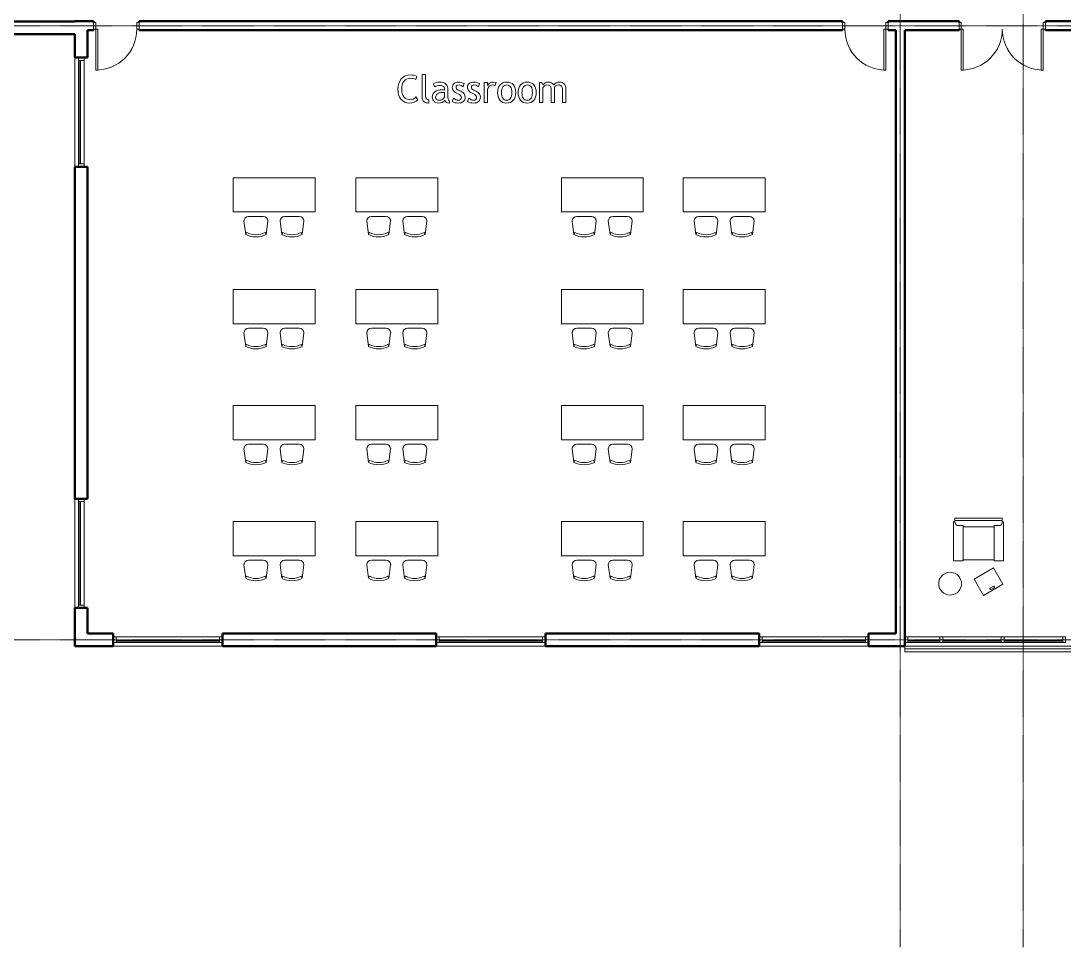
# Model space of a CAD drawing. Header units: inches. Extents: x -1714 to 6424, y -1550 to 970.
# Drawn here: x -918 to -1, y -1043 to -228 of the extents above; entities that cross this region are included whole.
import ezdxf

# ---------------------------------------------------------------- set-up
doc = ezdxf.new("R2010")
doc.units = ezdxf.units.IN
doc.header["$MEASUREMENT"] = 0
doc.linetypes.add('Grid Line 1_2_', pattern=[0.875, 0.5, -0.125, 0.125, -0.125])
for name, color, linetype, lineweight in [('A-DOOR', 31, 'Continuous', 13), ('A-DOOR-FRAM', 31, 'Continuous', 20), ('A-FLOR', 192, 'Continuous', 13), ('A-GENM', 13, 'Continuous', 9), ('A-GLAZ-CURT', 52, 'Continuous', 9), ('A-GLAZ-CWMG', 51, 'Continuous', 9), ('A-WALL', 113, 'Continuous', 13), ('I-FURN', 30, 'Continuous', 9), ('Q-SPCQ', 91, 'Continuous', 9), ('S-BEAM', 12, 'Continuous', 9), ('S-GRID', 1, 'Continuous', 9)]:
    doc.layers.add(name, color=color, linetype=linetype, lineweight=lineweight)

# ---------------------------------------------------------------- blocks, each defined once
blk = doc.blocks.new('Door-Exterior-Single-Two_Lite - 36_ x 84_-1295064-L1 - Architectural')
at = {"layer": 'A-DOOR', "lineweight": 20}
for p, q in [((18, 39.25), (16.25, 39.25)), ((16.25, 39.25), (16.25, 3.25)), ((18, 3.25), (18, 39.25)), ((16.25, 3.25), (18, 3.25))]:
    blk.add_line(p, q, dxfattribs=at)
at = {"layer": 'A-DOOR', "lineweight": 9}
blk.add_arc((18, 3.25), 36, 90, 180, dxfattribs=at)
at = {"layer": 'A-DOOR-FRAM'}
for p, q in [((-18, 3.25), (-20, 3.25)), ((-20, 3.25), (-20, -2.5)), ((-18, -2.5), (-18, 3.25)), ((18, 3.25), (18, -2.5)), ((20, 3.25), (18, 3.25)), ((20, -2.5), (20, 3.25)), ((-20, -2.5), (-18, -2.5)), ((18, -2.5), (20, -2.5))]:
    blk.add_line(p, q, dxfattribs=at)
blk = doc.blocks.new('Door-Exterior-Single-Two_Lite - 36_ x 84_-1295094-L1 - Architectural')
at = {"layer": 'A-DOOR', "lineweight": 20}
for p, q in [((16.25, -3.25), (18, -3.25)), ((16.25, -39.25), (16.25, -3.25)), ((18, -3.25), (18, -39.25)), ((18, -39.25), (16.25, -39.25))]:
    blk.add_line(p, q, dxfattribs=at)
at = {"layer": 'A-DOOR', "lineweight": 9}
blk.add_arc((18, -3.25), 36, 180, 270, dxfattribs=at)
at = {"layer": 'A-DOOR-FRAM'}
for p, q in [((-20, 2.5), (-18, 2.5)), ((-20, -3.25), (-20, 2.5)), ((-18, 2.5), (-18, -3.25)), ((18, 2.5), (20, 2.5)), ((18, -3.25), (18, 2.5)), ((20, 2.5), (20, -3.25)), ((-18, -3.25), (-20, -3.25)), ((20, -3.25), (18, -3.25))]:
    blk.add_line(p, q, dxfattribs=at)
blk = doc.blocks.new('Door-Passage-Double-Flush - 72_ x 84_-1294601-L1 - Architectural')
at = {"layer": 'A-DOOR', "lineweight": 20}
for p, q in [((-36, 3.25), (-36, 39.25)), ((-36, 39.25), (-34.25, 39.25)), ((-34.25, 39.25), (-34.25, 3.25)), ((36, 39.25), (34.25, 39.25)), ((34.25, 39.25), (34.25, 3.25)), ((36, 3.25), (36, 39.25)), ((-34.25, 3.25), (-36, 3.25)), ((34.25, 3.25), (36, 3.25))]:
    blk.add_line(p, q, dxfattribs=at)
at = {"layer": 'A-DOOR', "lineweight": 9}
for centre, start, end in [((-36, 3.25), 360, 90), ((36, 3.25), 90, 180)]:
    blk.add_arc(centre, 36, start, end, dxfattribs=at)
at = {"layer": 'A-DOOR-FRAM'}
for p, q in [((-36, 3.25), (-38, 3.25)), ((-38, 3.25), (-38, -2.5)), ((-36, -2.5), (-36, 3.25)), ((36, 3.25), (36, -2.5)), ((38, 3.25), (36, 3.25)), ((38, -2.5), (38, 3.25)), ((-38, -2.5), (-36, -2.5)), ((36, -2.5), (38, -2.5))]:
    blk.add_line(p, q, dxfattribs=at)
blk = doc.blocks.new('System Panel - Glazed-1339775-L1 - Architectural')
at = {"layer": 'A-GLAZ-CURT', "lineweight": 13}
for p, q in [((25.75, 1.75), (-25.75, 1.75)), ((-25.75, 1.75), (-25.75, 0.75)), ((-25.75, 0.75), (25.75, 0.75)), ((25.75, 0.75), (25.75, 1.75))]:
    blk.add_line(p, q, dxfattribs=at)
blk = doc.blocks.new('System Panel - Glazed-1339783-L1 - Architectural')
at = {"layer": 'A-GLAZ-CURT', "lineweight": 13}
for p, q in [((14.125, 1.75), (-14.125, 1.75)), ((-14.125, 1.75), (-14.125, 0.75)), ((-14.125, 0.75), (14.125, 0.75)), ((14.125, 0.75), (14.125, 1.75))]:
    blk.add_line(p, q, dxfattribs=at)
blk = doc.blocks.new('System Panel - Glazed-1339728-L1 - Architectural')
at = {"layer": 'A-GLAZ-CURT', "lineweight": 13}
for p, q in [((25.75, 1.75), (-25.75, 1.75)), ((-25.75, 1.75), (-25.75, 0.75)), ((-25.75, 0.75), (25.75, 0.75)), ((25.75, 0.75), (25.75, 1.75))]:
    blk.add_line(p, q, dxfattribs=at)
blk = doc.blocks.new('Rectangular Mullion - 2_5_ x 5_ rectangular-1339687-L1 - Architectural')
at = {"layer": 'A-GLAZ-CWMG', "lineweight": 20}
for p, q in [((-1.25, 2.5), (1.25, 2.5)), ((-1.25, -2.5), (-1.25, 2.5)), ((1.25, 2.5), (1.25, -2.5)), ((1.25, -2.5), (-1.25, -2.5))]:
    blk.add_line(p, q, dxfattribs=at)
blk = doc.blocks.new('Rectangular Mullion - 2_5_ x 5_ rectangular-1332245-L1 - Architectural')
at = {"layer": 'A-GLAZ-CWMG'}
for p, q in [((1292.65, -339.54), (1292.65, -288.04)), ((1297.65, -288.04), (1297.65, -339.54))]:
    blk.add_line(p, q, dxfattribs=at)
blk = doc.blocks.new('Rectangular Mullion - 2_5_ x 5_ rectangular-1339782-L1 - Architectural')
at = {"layer": 'A-GLAZ-CWMG'}
for p, q in [((-138.35, -770.29), (-110.1, -770.29)), ((-138.35, -775.29), (-110.1, -775.29))]:
    blk.add_line(p, q, dxfattribs=at)
blk = doc.blocks.new('Rectangular Mullion - 2_5_ x 5_ rectangular-1332330-L1 - Architectural')
at = {"layer": 'A-GLAZ-CWMG'}
for p, q in [((1292.65, -393.54), (1292.65, -342.04)), ((1297.65, -393.54), (1297.65, -342.04))]:
    blk.add_line(p, q, dxfattribs=at)
blk = doc.blocks.new('Rectangular Mullion - 2_5_ x 5_ rectangular-1339786-L1 - Architectural')
at = {"layer": 'A-GLAZ-CWMG', "lineweight": 20}
for p, q in [((-2.5, 2.5), (0, 2.5)), ((-2.5, -2.5), (-2.5, 2.5)), ((0, 2.5), (0, -2.5)), ((0, -2.5), (-2.5, -2.5))]:
    blk.add_line(p, q, dxfattribs=at)
blk = doc.blocks.new('System Panel - Glazed-1361201-L1 - Architectural')
at = {"layer": 'A-GLAZ-CURT', "lineweight": 13}
for p, q in [((45.5, 1.75), (-45.5, 1.75)), ((-45.5, 1.75), (-45.5, 0.75)), ((-45.5, 0.75), (45.5, 0.75)), ((45.5, 0.75), (45.5, 1.75))]:
    blk.add_line(p, q, dxfattribs=at)
blk = doc.blocks.new('Rectangular Mullion - 2_5_ x 5_ rectangular-1361071-L1 - Architectural')
at = {"layer": 'A-GLAZ-CWMG'}
for p, q in [((-220.85, -770.29), (-175.35, -770.29)), ((-220.85, -775.29), (-175.35, -775.29))]:
    blk.add_line(p, q, dxfattribs=at)
blk = doc.blocks.new('Rectangular Mullion - 2_5_ x 5_ rectangular-1361072-L1 - Architectural')
at = {"layer": 'A-GLAZ-CWMG'}
for p, q in [((-266.35, -770.29), (-220.85, -770.29)), ((-266.35, -775.29), (-220.85, -775.29))]:
    blk.add_line(p, q, dxfattribs=at)
blk = doc.blocks.new('Rectangular Mullion - 2_5_ x 5_ rectangular-1361184-L1 - Architectural')
at = {"layer": 'A-GLAZ-CWMG', "lineweight": 20}
for p, q in [((-2.5, 2.5), (0, 2.5)), ((-2.5, -2.5), (-2.5, 2.5)), ((0, 2.5), (0, -2.5)), ((0, -2.5), (-2.5, -2.5))]:
    blk.add_line(p, q, dxfattribs=at)
blk = doc.blocks.new('Rectangular Mullion - 2_5_ x 5_ rectangular-1361191-L1 - Architectural')
at = {"layer": 'A-GLAZ-CWMG', "lineweight": 20}
for p, q in [((0, 2.5), (-2.5, 2.5)), ((-2.5, 2.5), (-2.5, -2.5)), ((0, -2.5), (0, 2.5)), ((-2.5, -2.5), (0, -2.5))]:
    blk.add_line(p, q, dxfattribs=at)
blk = doc.blocks.new('Kawneer Versoleil Sunshade - 6_ Blade At 5_-1418622-L1 - Architectural')
at = {"layer": 'A-GENM'}
for p, q in [((-716.79, 2.5), (-716.79, -2.5)), ((723.41, 2.5), (-716.79, 2.5)), ((723.41, 2.5), (-716.79, 2.5)), ((-716.79, -2.5), (723.41, -2.5))]:
    blk.add_line(p, q, dxfattribs=at)
at = {"layer": 'S-BEAM'}
for p, q in [((-716.79, 2.5), (-716.79, -2.5)), ((723.41, 2.5), (-716.79, 2.5)), ((-716.79, 0), (723.41, 0)), ((-716.79, -2.5), (723.41, -2.5))]:
    blk.add_line(p, q, dxfattribs=at)
blk = doc.blocks.new('Chair-Viper - Chair-1456982-L1 - Architectural')
at = {"layer": 'I-FURN'}
for p, q in [((-20.75, 0.56), (-20.75, -2.54)), ((-20.75, 0.56), (20.75, 0.56)), ((20.75, -2.54), (20.75, 0.56)), ((-22, -36.79), (-22, -2.54)), ((-22, -2.54), (-20.75, -2.54)), ((-20.75, -1.44), (20.75, -1.44)), ((-13.59, -5.88), (-18.14, -5.88)), ((-13.59, -36.1), (-13.59, -5.88)), ((-13.59, -6.88), (13.59, -6.88)), ((13.59, -36.1), (13.59, -5.88)), ((13.59, -5.88), (18.25, -5.88)), ((22, -2.54), (20.75, -2.54)), ((22, -36.79), (22, -2.54)), ((13.59, -36.1), (-13.59, -36.1)), ((-13.59, -36.1), (-13.59, -36.79)), ((13.59, -36.1), (13.59, -36.79)), ((-13.59, -36.79), (-22, -36.79)), ((13.59, -36.79), (22, -36.79))]:
    blk.add_line(p, q, dxfattribs=at)
for centre, radius, start, end in [((-16.21, -2.54), 4.54, 180, 203.67107), ((-18.14, -3.48), 2.4, 201.61679, 270), ((18.25, -3.64), 2.24, 270, 341.12025), ((13.19, -1.91), 7.59, 341.12025, 355.20868)]:
    blk.add_arc(centre, radius, start, end, dxfattribs=at)
blk = doc.blocks.new('Table-Teknion-DNA_Laptop_Table - DNA Freestanding Laptop-1456984-L1 - Architectural')
at = {"layer": 'I-FURN'}
for p, q in [((9.84, 8.24), (-9.84, 8.24)), ((-9.84, 8.24), (-9.84, -8.24)), ((-2.02, 5.74), (-2.02, 6.81)), ((-1.73, 7.1), (1.71, 7.1)), ((1.71, 5.45), (-1.73, 5.45)), ((2, 6.81), (2, 5.74)), ((9.84, -8.24), (9.84, 8.24)), ((-9.84, -8.24), (9.84, -8.24))]:
    blk.add_line(p, q, dxfattribs=at)
for centre, start, end in [((-1.73, 6.81), 90, 180), ((-1.73, 5.74), 180, 270), ((1.71, 6.81), 0, 90), ((1.71, 5.74), 270, 0)]:
    blk.add_arc(centre, 0.289, start, end, dxfattribs=at)
blk = doc.blocks.new('Nemschoff_Steps_866-T7_TableFreestanding - Left Stand -T8-1456986-L1 - Architectural')
at = {"layer": 'I-FURN'}
for start, end in [(360, 180), (180, 360)]:
    blk.add_arc((0, 0), 10, start, end, dxfattribs=at)
blk = doc.blocks.new('M_Table-Rectangular - 1830 x 0762mm-1454991-L1 - Architectural')
at = {"layer": 'I-FURN'}
for p, q in [((36.02, 15), (-36.02, 15)), ((-36.02, 15), (-36.02, -15)), ((36.02, -15), (36.02, 15)), ((-36.02, -15), (36.02, -15))]:
    blk.add_line(p, q, dxfattribs=at)
blk = doc.blocks.new('M_Chair-Desk - Desk Chair-1453869-L1 - Architectural')
at = {"layer": 'I-FURN'}
for p, q in [((-10.49, 11.91), (-9, 0)), ((6.42, 15.96), (-6.44, 15.96)), ((8.98, -0.01), (10.46, 11.91))]:
    blk.add_line(p, q, dxfattribs=at)
for centre, radius, start, end in [((-6.44, 11.91), 4.05, 90, 180), ((6.42, 11.91), 4.05, 360, 90), ((-6.85, 0.01), 2.15, 125.61631, 180.20142), ((0, 17.59), 17.79, 242.90887, 297.09113), ((7.02, 0.09), 1.98, 357.30891, 56.87335), ((0, 17.59), 19.76, 242.90887, 297.03453)]:
    blk.add_arc(centre, radius, start, end, dxfattribs=at)

msp = doc.modelspace()

# ---------------------------------------------------------------- linework, layer by layer
at = {"layer": 'A-FLOR'}
for p, q in [((-870.41329, -260.76566), (-870.41329, -356.76566)), ((-870.41329, -648.76566), (-870.41329, -744.76566)), ((-836.85079, -778.35246), (-740.85079, -778.35246)), ((-552.85079, -778.35246), (-456.85079, -778.35246)), ((-268.85079, -778.35246), (-172.85079, -778.35246))]:
    msp.add_line(p, q, dxfattribs=at)
at = {"layer": 'A-GENM'}
for p, q in [((-585.81141, -283.56664), (-586.36244, -285.9043)), ((-584.89301, -281.45505), (-585.81141, -283.56664)), ((-583.60726, -279.56952), (-584.89301, -281.45505)), ((-582.03073, -278.01859), (-583.60726, -279.56952)), ((-582.69972, -284.77724), (-582.0854, -283.1272)), ((-582.0854, -283.1272), (-581.22537, -281.67292)), ((-580.24001, -276.91078), (-582.03073, -278.01859)), ((-581.22537, -281.67292), (-580.16179, -280.48607)), ((-578.23511, -276.2461), (-580.24001, -276.91078)), ((-580.16179, -280.48607), (-578.93685, -279.63832)), ((-578.93685, -279.63832), (-577.55056, -279.12967)), ((-576.01601, -276.02454), (-578.23511, -276.2461)), ((-577.55056, -279.12967), (-576.0029, -278.96012)), ((-574.12925, -276.10317), (-576.01601, -276.02454)), ((-576.0029, -278.96012), (-574.37948, -279.03057)), ((-574.37948, -279.03057), (-572.98868, -279.24189)), ((-572.45956, -276.33906), (-574.12925, -276.10317)), ((-572.98868, -279.24189), (-571.8305, -279.59409)), ((-571.00691, -276.73222), (-572.45956, -276.33906)), ((-571.8305, -279.59409), (-570.90494, -280.08718)), ((-569.77133, -277.28265), (-571.00691, -276.73222)), ((-570.90494, -280.08718), (-569.77133, -277.28265)), ((-562.22267, -275.60517), (-565.15826, -275.60517)), ((-565.15826, -275.60517), (-565.15826, -295.45316)), ((-562.22267, -294.81099), (-562.22267, -275.60517)), ((-554.43484, -283.35286), (-555.51275, -283.99256)), ((-555.51275, -283.99256), (-554.1367, -286.50878)), ((-553.00964, -282.80981), (-554.43484, -283.35286)), ((-551.44519, -282.43876), (-553.00964, -282.80981)), ((-549.94955, -282.31508), (-551.44519, -282.43876)), ((-548.13057, -282.42464), (-549.94955, -282.31508)), ((-546.57903, -282.75329), (-548.13057, -282.42464)), ((-545.29491, -283.30105), (-546.57903, -282.75329)), ((-544.27823, -284.06792), (-545.29491, -283.30105)), ((-543.50563, -285.07314), (-544.27823, -284.06792)), ((-537.85519, -284.22313), (-538.34562, -285.01969)), ((-537.1686, -283.54698), (-537.85519, -284.22313)), ((-536.32392, -283.00803), (-537.1686, -283.54698)), ((-535.35925, -282.62306), (-536.32392, -283.00803)), ((-534.27458, -282.39208), (-535.35925, -282.62306)), ((-533.06991, -282.31508), (-534.27458, -282.39208)), ((-532.05384, -282.39249), (-533.06991, -282.31508)), ((-530.91245, -282.6247), (-532.05384, -282.39249)), ((-528.25371, -283.55354), (-530.91245, -282.6247)), ((-529.12522, -286.50878), (-528.25371, -283.55354)), ((-524.43536, -284.22313), (-524.92578, -285.01969)), ((-523.74876, -283.54698), (-524.43536, -284.22313)), ((-522.90408, -283.00803), (-523.74876, -283.54698)), ((-521.93941, -282.62306), (-522.90408, -283.00803)), ((-520.85474, -282.39208), (-521.93941, -282.62306)), ((-519.65008, -282.31508), (-520.85474, -282.39208)), ((-518.63401, -282.39249), (-519.65008, -282.31508)), ((-517.49262, -282.6247), (-518.63401, -282.39249)), ((-514.83388, -283.55354), (-517.49262, -282.6247)), ((-515.70538, -286.50878), (-514.83388, -283.55354)), ((-507.70459, -282.73445), (-510.64018, -282.73445)), ((-510.64018, -282.73445), (-510.64018, -300.34799)), ((-507.70459, -285.25067), (-507.70459, -282.73445)), ((-506.73848, -283.96635), (-507.70459, -285.25067)), ((-505.56351, -283.04898), (-506.73848, -283.96635)), ((-504.17967, -282.49856), (-505.56351, -283.04898)), ((-502.58697, -282.31508), (-504.17967, -282.49856)), ((-500.15593, -282.59685), (-502.58697, -282.31508)), ((-501.46646, -285.53899), (-500.15593, -282.59685)), ((-495.51829, -283.73967), (-496.70268, -284.84768)), ((-494.16025, -282.94823), (-495.51829, -283.73967)), ((-492.62857, -282.47337), (-494.16025, -282.94823)), ((-490.92324, -282.31508), (-492.62857, -282.47337)), ((-489.1358, -282.46723), (-490.92324, -282.31508)), ((-487.56091, -282.92366), (-489.1358, -282.46723)), ((-486.19857, -283.68438), (-487.56091, -282.92366)), ((-485.04879, -284.74939), (-486.19857, -283.68438)), ((-477.48539, -283.73967), (-478.66978, -284.84768)), ((-476.12735, -282.94823), (-477.48539, -283.73967)), ((-474.59567, -282.47337), (-476.12735, -282.94823)), ((-472.89034, -282.31508), (-474.59567, -282.47337)), ((-471.1029, -282.46723), (-472.89034, -282.31508)), ((-469.52801, -282.92366), (-471.1029, -282.46723)), ((-468.16567, -283.68438), (-469.52801, -282.92366)), ((-467.01588, -284.74939), (-468.16567, -283.68438)), ((-459.99472, -282.73445), (-461.99327, -282.73445)), ((-461.99327, -282.73445), (-461.99327, -300.34799)), ((-458.97905, -284.8313), (-459.99472, -282.73445)), ((-458.03588, -283.73046), (-458.97905, -284.8313)), ((-456.98213, -282.94414), (-458.03588, -283.73046)), ((-455.81781, -282.47235), (-456.98213, -282.94414)), ((-454.54291, -282.31508), (-455.81781, -282.47235)), ((-452.82734, -282.47235), (-454.54291, -282.31508)), ((-451.38944, -282.94414), (-452.82734, -282.47235)), ((-450.22921, -283.73046), (-451.38944, -282.94414)), ((-449.34665, -284.8313), (-450.22921, -283.73046)), ((-448.60784, -283.84513), (-449.34665, -284.8313)), ((-447.42672, -283.03588), (-448.60784, -283.84513)), ((-446.0048, -282.49528), (-447.42672, -283.03588)), ((-444.54356, -282.31508), (-446.0048, -282.49528)), ((-443.2793, -282.41685), (-444.54356, -282.31508)), ((-442.16658, -282.72217), (-443.2793, -282.41685)), ((-441.20539, -283.23102), (-442.16658, -282.72217)), ((-440.39573, -283.94342), (-441.20539, -283.23102)), ((-439.75357, -284.8397), (-440.39573, -283.94342)), ((-586.36244, -285.9043), (-586.54612, -288.46803)), ((-586.54612, -288.46803), (-586.37555, -291.10178)), ((-586.37555, -291.10178), (-585.86383, -293.46606)), ((-585.86383, -293.46606), (-585.01096, -295.56086)), ((-583.19116, -288.66461), (-583.0683, -286.62304)), ((-583.06666, -290.61218), (-583.19116, -288.66461)), ((-583.0683, -286.62304), (-582.69972, -284.77724)), ((-582.69316, -292.36604), (-583.06666, -290.61218)), ((-582.07066, -293.92618), (-582.69316, -292.36604)), ((-555.74619, -292.9697), (-556.20017, -294.16556)), ((-554.98956, -291.87868), (-555.74619, -292.9697)), ((-553.93029, -290.89251), (-554.98956, -291.87868)), ((-554.1367, -286.50878), (-553.22588, -285.95836)), ((-552.63634, -290.07547), (-553.93029, -290.89251)), ((-553.22588, -285.95836), (-552.13814, -285.5652)), ((-553.01455, -294.03614), (-552.51287, -293.35753)), ((-551.17572, -289.49188), (-552.63634, -290.07547)), ((-552.51287, -293.35753), (-551.8105, -292.7338)), ((-552.13814, -285.5652), (-550.87347, -285.3293)), ((-551.8105, -292.7338), (-550.94965, -292.21205)), ((-549.5484, -289.14172), (-551.17572, -289.49188)), ((-550.94965, -292.21205), (-549.97248, -291.83937)), ((-550.87347, -285.3293), (-549.43189, -285.25067)), ((-549.97248, -291.83937), (-548.87901, -291.61576)), ((-547.75441, -289.025), (-549.5484, -289.14172)), ((-549.43189, -285.25067), (-548.49814, -285.3162)), ((-548.87901, -291.61576), (-547.66923, -291.54122)), ((-548.49814, -285.3162), (-547.68888, -285.51278)), ((-546.66995, -289.12984), (-547.75441, -289.025)), ((-547.68888, -285.51278), (-547.00413, -285.84041)), ((-547.66923, -291.54122), (-545.44788, -291.54122)), ((-547.00413, -285.84041), (-546.44388, -286.2991)), ((-545.44788, -289.44437), (-546.66995, -289.12984)), ((-546.44388, -286.2991), (-546.00813, -286.88884)), ((-546.00813, -286.88884), (-545.69688, -287.60963)), ((-545.69688, -287.60963), (-545.51013, -288.46147)), ((-545.51013, -288.46147), (-545.44788, -289.44437)), ((-545.44788, -291.54122), (-545.44788, -295.73492)), ((-542.95377, -286.33596), (-543.50563, -285.07314)), ((-542.62266, -287.85638), (-542.95377, -286.33596)), ((-542.51229, -289.6344), (-542.62266, -287.85638)), ((-542.51229, -295.98392), (-542.51229, -289.6344)), ((-538.63987, -285.93665), (-538.73796, -286.97402)), ((-538.73796, -286.97402), (-538.67079, -287.79802)), ((-538.67079, -287.79802), (-538.4693, -288.56632)), ((-538.34562, -285.01969), (-538.63987, -285.93665)), ((-538.4693, -288.56632), (-538.13266, -289.28629)), ((-538.13266, -289.28629), (-537.66005, -289.96531)), ((-537.66005, -289.96531), (-536.38228, -291.14151)), ((-536.38228, -291.14151), (-533.52205, -292.65517)), ((-535.383, -286.74468), (-535.19543, -285.98948)), ((-535.26464, -287.56622), (-535.383, -286.74468)), ((-534.90957, -288.28128), (-535.26464, -287.56622)), ((-535.19543, -285.98948), (-534.63272, -285.37517)), ((-534.31778, -288.88985), (-534.90957, -288.28128)), ((-534.63272, -285.37517), (-533.79644, -284.96727)), ((-533.48928, -289.39195), (-534.31778, -288.88985)), ((-533.79644, -284.96727), (-532.78815, -284.8313)), ((-533.52205, -292.65517), (-532.318, -293.33214)), ((-531.28759, -290.44693), (-533.48928, -289.39195)), ((-532.78815, -284.8313), (-531.86873, -284.93615)), ((-532.318, -293.33214), (-531.45796, -294.07218)), ((-531.86873, -284.93615), (-530.95177, -285.25067)), ((-529.53803, -291.46341), (-531.28759, -290.44693)), ((-530.95177, -285.25067), (-530.03726, -285.77488)), ((-530.03726, -285.77488), (-529.12522, -286.50878)), ((-528.3389, -292.61258), (-529.53803, -291.46341)), ((-527.93468, -293.25863), (-528.3389, -292.61258)), ((-527.64595, -293.98127), (-527.93468, -293.25863)), ((-525.22004, -285.93665), (-525.31812, -286.97402)), ((-525.31812, -286.97402), (-525.25096, -287.79802)), ((-525.25096, -287.79802), (-525.04946, -288.56632)), ((-524.92578, -285.01969), (-525.22004, -285.93665)), ((-525.04946, -288.56632), (-524.71282, -289.28629)), ((-524.71282, -289.28629), (-524.24021, -289.96531)), ((-524.24021, -289.96531), (-522.96244, -291.14151)), ((-522.96244, -291.14151), (-520.10221, -292.65517)), ((-521.96316, -286.74468), (-521.77559, -285.98948)), ((-521.84481, -287.56622), (-521.96316, -286.74468)), ((-521.48974, -288.28128), (-521.84481, -287.56622)), ((-521.77559, -285.98948), (-521.21289, -285.37517)), ((-520.89795, -288.88985), (-521.48974, -288.28128)), ((-521.21289, -285.37517), (-520.3766, -284.96727)), ((-520.06945, -289.39195), (-520.89795, -288.88985)), ((-520.3766, -284.96727), (-519.36831, -284.8313)), ((-520.10221, -292.65517), (-518.89816, -293.33214)), ((-517.86776, -290.44693), (-520.06945, -289.39195)), ((-519.36831, -284.8313), (-518.44889, -284.93615)), ((-518.89816, -293.33214), (-518.03812, -294.07218)), ((-518.44889, -284.93615), (-517.53193, -285.25067)), ((-516.1182, -291.46341), (-517.86776, -290.44693)), ((-517.53193, -285.25067), (-516.61743, -285.77488)), ((-516.61743, -285.77488), (-515.70538, -286.50878)), ((-514.91906, -292.61258), (-516.1182, -291.46341)), ((-514.51484, -293.25863), (-514.91906, -292.61258)), ((-514.22612, -293.98127), (-514.51484, -293.25863)), ((-507.70459, -289.93582), (-507.62657, -288.91914)), ((-507.70459, -300.34799), (-507.70459, -289.93582)), ((-507.62657, -288.91914), (-507.39252, -287.97903)), ((-507.39252, -287.97903), (-507.00243, -287.11552)), ((-507.00243, -287.11552), (-506.45631, -286.32858)), ((-506.45631, -286.32858), (-505.80534, -285.67352)), ((-505.80534, -285.67352), (-505.10073, -285.20562)), ((-505.10073, -285.20562), (-504.34246, -284.92488)), ((-504.34246, -284.92488), (-503.53055, -284.8313)), ((-503.53055, -284.8313), (-502.49359, -285.00822)), ((-502.49359, -285.00822), (-501.46646, -285.53899)), ((-498.76063, -289.54041), (-498.89782, -291.5019)), ((-498.89782, -291.5019), (-498.76615, -293.5191)), ((-498.34904, -287.77754), (-498.76063, -289.54041)), ((-497.66306, -286.2133), (-498.34904, -287.77754)), ((-496.70268, -284.84768), (-497.66306, -286.2133)), ((-495.54286, -291.5019), (-495.46423, -290.02633)), ((-495.47068, -293.08376), (-495.54286, -291.5019)), ((-495.25414, -294.45469), (-495.47068, -293.08376)), ((-495.46423, -290.02633), (-495.22834, -288.71866)), ((-495.22834, -288.71866), (-494.83518, -287.57891)), ((-494.83518, -287.57891), (-494.28475, -286.60707)), ((-494.28475, -286.60707), (-493.60287, -285.83017)), ((-493.60287, -285.83017), (-492.81532, -285.27525)), ((-492.81532, -285.27525), (-491.92211, -284.94229)), ((-491.92211, -284.94229), (-490.92324, -284.8313)), ((-490.92324, -284.8313), (-489.84359, -284.93553)), ((-489.84359, -284.93553), (-488.90789, -285.24822)), ((-488.90789, -285.24822), (-488.11615, -285.76936)), ((-488.11615, -285.76936), (-487.46836, -286.49895)), ((-487.46836, -286.49895), (-486.96452, -287.43701)), ((-486.96452, -287.43701), (-486.60463, -288.58352)), ((-486.39331, -292.98526), (-486.62306, -294.30316)), ((-486.60463, -288.58352), (-486.3887, -289.93848)), ((-486.31673, -291.5019), (-486.39331, -292.98526)), ((-486.3887, -289.93848), (-486.31673, -291.5019)), ((-484.13572, -286.08429), (-485.04879, -284.74939)), ((-483.48352, -287.65468), (-484.13572, -286.08429)), ((-483.09221, -289.46055), (-483.48352, -287.65468)), ((-483.09548, -293.53773), (-482.96177, -291.5019)), ((-482.96177, -291.5019), (-483.09221, -289.46055)), ((-480.72772, -289.54041), (-480.86492, -291.5019)), ((-480.86492, -291.5019), (-480.73325, -293.5191)), ((-480.31613, -287.77754), (-480.72772, -289.54041)), ((-479.63015, -286.2133), (-480.31613, -287.77754)), ((-478.66978, -284.84768), (-479.63015, -286.2133)), ((-477.50996, -291.5019), (-477.43133, -290.02633)), ((-477.43778, -293.08376), (-477.50996, -291.5019)), ((-477.22123, -294.45469), (-477.43778, -293.08376)), ((-477.43133, -290.02633), (-477.19543, -288.71866)), ((-477.19543, -288.71866), (-476.80227, -287.57891)), ((-476.80227, -287.57891), (-476.25185, -286.60707)), ((-476.25185, -286.60707), (-475.56996, -285.83017)), ((-475.56996, -285.83017), (-474.78242, -285.27525)), ((-474.78242, -285.27525), (-473.88921, -284.94229)), ((-473.88921, -284.94229), (-472.89034, -284.8313)), ((-472.89034, -284.8313), (-471.81069, -284.93553)), ((-471.81069, -284.93553), (-470.87499, -285.24822)), ((-470.87499, -285.24822), (-470.08324, -285.76936)), ((-470.08324, -285.76936), (-469.43545, -286.49895)), ((-469.43545, -286.49895), (-468.93161, -287.43701)), ((-468.93161, -287.43701), (-468.57173, -288.58352)), ((-468.36041, -292.98526), (-468.59016, -294.30316)), ((-468.57173, -288.58352), (-468.3558, -289.93848)), ((-468.28382, -291.5019), (-468.36041, -292.98526)), ((-468.3558, -289.93848), (-468.28382, -291.5019)), ((-466.10281, -286.08429), (-467.01588, -284.74939)), ((-465.45062, -287.65468), (-466.10281, -286.08429)), ((-465.0593, -289.46055), (-465.45062, -287.65468)), ((-465.06258, -293.53773), (-464.92886, -291.5019)), ((-464.92886, -291.5019), (-465.0593, -289.46055)), ((-459.05769, -287.34752), (-458.45566, -286.44326)), ((-459.05769, -300.34799), (-459.05769, -287.34752)), ((-458.45566, -286.44326), (-457.54075, -285.61762)), ((-457.54075, -285.61762), (-456.50133, -285.02788)), ((-456.50133, -285.02788), (-455.52581, -284.8313)), ((-455.52581, -284.8313), (-454.06047, -285.02051)), ((-454.06047, -285.02051), (-452.91457, -285.58813)), ((-452.91457, -285.58813), (-452.48312, -286.00157)), ((-452.48312, -286.00157), (-452.17494, -286.48503)), ((-452.17494, -286.48503), (-451.99003, -287.03852)), ((-451.99003, -287.03852), (-451.9284, -287.66205)), ((-451.9284, -287.66205), (-451.9284, -300.34799)), ((-448.99281, -287.15094), (-448.46942, -286.29582)), ((-448.99281, -300.34799), (-448.99281, -287.15094)), ((-448.46942, -286.29582), (-447.63313, -285.53899)), ((-447.63313, -285.53899), (-446.60191, -285.00822)), ((-446.60191, -285.00822), (-445.49369, -284.8313)), ((-445.49369, -284.8313), (-444.64287, -284.89724)), ((-444.64287, -284.89724), (-443.90549, -285.09505)), ((-443.90549, -285.09505), (-443.28156, -285.42473)), ((-443.28156, -285.42473), (-442.77106, -285.88628)), ((-442.77106, -285.88628), (-442.37401, -286.4797)), ((-442.37401, -286.4797), (-442.09041, -287.205)), ((-442.09041, -287.205), (-441.92024, -288.06217)), ((-441.92024, -288.06217), (-441.86352, -289.05121)), ((-441.86352, -289.05121), (-441.86352, -300.34799)), ((-439.29488, -285.9002), (-439.75357, -284.8397)), ((-439.01967, -287.12494), (-439.29488, -285.9002)), ((-438.92793, -288.51389), (-439.01967, -287.12494)), ((-438.92793, -300.34799), (-438.92793, -288.51389)), ((-585.01096, -295.56086), (-583.81694, -297.38619)), ((-583.81694, -297.38619), (-582.32642, -298.86545)), ((-582.32642, -298.86545), (-580.58403, -299.92207)), ((-581.19916, -295.29261), (-582.07066, -293.92618)), ((-580.13067, -296.40349), (-581.19916, -295.29261)), ((-580.58403, -299.92207), (-578.58977, -300.55603)), ((-578.9172, -297.19698), (-580.13067, -296.40349)), ((-577.55875, -297.67307), (-578.9172, -297.19698)), ((-578.58977, -300.55603), (-576.34364, -300.76736)), ((-576.05532, -297.83177), (-577.55875, -297.67307)), ((-576.34364, -300.76736), (-574.18004, -300.58388)), ((-574.43477, -297.67491), (-576.05532, -297.83177)), ((-573.01325, -297.20435), (-574.43477, -297.67491)), ((-574.18004, -300.58388), (-572.22366, -300.03346)), ((-571.79077, -296.42008), (-573.01325, -297.20435)), ((-572.22366, -300.03346), (-570.47451, -299.11609)), ((-570.76733, -295.3221), (-571.79077, -296.42008)), ((-568.93259, -297.83177), (-570.76733, -295.3221)), ((-570.47451, -299.11609), (-568.93259, -297.83177)), ((-565.15826, -295.45316), (-565.06652, -296.69867)), ((-565.06652, -296.69867), (-564.79131, -297.77812)), ((-564.79131, -297.77812), (-564.33263, -298.6915)), ((-564.33263, -298.6915), (-563.69047, -299.43881)), ((-563.69047, -299.43881), (-562.86483, -300.02005)), ((-562.86483, -300.02005), (-561.85572, -300.43522)), ((-562.01954, -296.06501), (-562.22267, -294.81099)), ((-561.76562, -296.58083), (-562.01954, -296.06501)), ((-561.85572, -300.43522), (-560.66314, -300.68432)), ((-561.41014, -297.02252), (-561.76562, -296.58083)), ((-560.47311, -297.62946), (-561.41014, -297.02252)), ((-560.66314, -300.68432), (-559.28708, -300.76736)), ((-559.28708, -297.83177), (-560.47311, -297.62946)), ((-559.28708, -300.76736), (-559.28708, -297.83177)), ((-556.20017, -294.16556), (-556.35149, -295.46626)), ((-556.35149, -295.46626), (-556.25361, -296.55032)), ((-556.25361, -296.55032), (-555.95997, -297.54181)), ((-555.95997, -297.54181), (-555.47057, -298.44076)), ((-555.47057, -298.44076), (-554.78541, -299.24714)), ((-554.78541, -299.24714), (-553.96674, -299.91224)), ((-553.96674, -299.91224), (-553.0768, -300.3873)), ((-553.4159, -295.558), (-553.31557, -294.76963)), ((-553.19885, -296.73625), (-553.4159, -295.558)), ((-553.31557, -294.76963), (-553.01455, -294.03614)), ((-552.92753, -297.19913), (-553.19885, -296.73625)), ((-553.0768, -300.3873), (-552.11561, -300.67234)), ((-552.54768, -297.57785), (-552.92753, -297.19913)), ((-551.46239, -298.08282), (-552.54768, -297.57785)), ((-552.11561, -300.67234), (-551.08316, -300.76736)), ((-549.943, -298.25114), (-551.46239, -298.08282)), ((-551.08316, -300.76736), (-549.22221, -300.61009)), ((-548.7111, -298.09387), (-549.943, -298.25114)), ((-549.22221, -300.61009), (-547.61681, -300.1383)), ((-547.55128, -297.62208), (-548.7111, -298.09387)), ((-547.61681, -300.1383), (-546.26696, -299.35198)), ((-546.46354, -296.83577), (-547.55128, -297.62208)), ((-545.44788, -295.73492), (-546.46354, -296.83577)), ((-546.26696, -299.35198), (-545.17267, -298.25114)), ((-545.17267, -298.25114), (-544.66729, -299.40932)), ((-544.66729, -299.40932), (-543.91128, -300.18417)), ((-543.91128, -300.18417), (-542.80634, -300.62156)), ((-542.80634, -300.62156), (-541.25418, -300.76736)), ((-542.43366, -297.05036), (-542.51229, -295.98392)), ((-542.19776, -297.92351), (-542.43366, -297.05036)), ((-541.8046, -298.60334), (-542.19776, -297.92351)), ((-541.25418, -299.08988), (-541.8046, -298.60334)), ((-541.25418, -300.76736), (-541.25418, -299.08988)), ((-537.66988, -296.57366), (-538.73796, -299.43062)), ((-538.73796, -299.43062), (-537.51179, -300.01544)), ((-535.37645, -297.83177), (-537.66988, -296.57366)), ((-537.51179, -300.01544), (-536.24467, -300.43317)), ((-536.24467, -300.43317), (-534.9366, -300.68381)), ((-534.41648, -298.1463), (-535.37645, -297.83177)), ((-534.9366, -300.68381), (-533.58757, -300.76736)), ((-533.58102, -298.25114), (-534.41648, -298.1463)), ((-533.58757, -300.76736), (-532.21541, -300.68258)), ((-532.35117, -298.09428), (-533.58102, -298.25114)), ((-531.4727, -297.62372), (-532.35117, -298.09428)), ((-532.21541, -300.68258), (-531.00173, -300.42826)), ((-530.94562, -296.83945), (-531.4727, -297.62372)), ((-531.45796, -294.07218), (-530.94194, -294.87529)), ((-531.00173, -300.42826), (-529.94655, -300.00438)), ((-530.76993, -295.74147), (-530.94562, -296.83945)), ((-530.94194, -294.87529), (-530.76993, -295.74147)), ((-529.94655, -300.00438), (-529.04986, -299.41096)), ((-529.04986, -299.41096), (-528.3346, -298.66764)), ((-528.3346, -298.66764), (-527.82369, -297.79409)), ((-527.82369, -297.79409), (-527.51715, -296.79031)), ((-527.41497, -295.65629), (-527.64595, -293.98127)), ((-527.51715, -296.79031), (-527.41497, -295.65629)), ((-524.25004, -296.57366), (-525.31812, -299.43062)), ((-525.31812, -299.43062), (-524.09196, -300.01544)), ((-521.95661, -297.83177), (-524.25004, -296.57366)), ((-524.09196, -300.01544), (-522.82484, -300.43317)), ((-522.82484, -300.43317), (-521.51677, -300.68381)), ((-520.99665, -298.1463), (-521.95661, -297.83177)), ((-521.51677, -300.68381), (-520.16774, -300.76736)), ((-520.16118, -298.25114), (-520.99665, -298.1463)), ((-520.16774, -300.76736), (-518.79557, -300.68258)), ((-518.93133, -298.09428), (-520.16118, -298.25114)), ((-518.05287, -297.62372), (-518.93133, -298.09428)), ((-518.79557, -300.68258), (-517.5819, -300.42826)), ((-517.52579, -296.83945), (-518.05287, -297.62372)), ((-518.03812, -294.07218), (-517.5221, -294.87529)), ((-517.5819, -300.42826), (-516.52671, -300.00438)), ((-517.3501, -295.74147), (-517.52579, -296.83945)), ((-517.5221, -294.87529), (-517.3501, -295.74147)), ((-516.52671, -300.00438), (-515.63002, -299.41096)), ((-515.63002, -299.41096), (-514.91476, -298.66764)), ((-514.91476, -298.66764), (-514.40386, -297.79409)), ((-514.40386, -297.79409), (-514.09732, -296.79031)), ((-513.99514, -295.65629), (-514.22612, -293.98127)), ((-514.09732, -296.79031), (-513.99514, -295.65629)), ((-510.64018, -300.34799), (-507.70459, -300.34799)), ((-498.76615, -293.5191), (-498.37115, -295.31801)), ((-498.37115, -295.31801), (-497.71282, -296.89863)), ((-497.71282, -296.89863), (-496.79114, -298.26097)), ((-496.79114, -298.26097), (-495.6344, -299.35751)), ((-495.6344, -299.35751), (-494.27083, -300.14076)), ((-494.89323, -295.61472), (-495.25414, -294.45469)), ((-494.38796, -296.56383), (-494.89323, -295.61472)), ((-493.73832, -297.30203), (-494.38796, -296.56383)), ((-494.27083, -300.14076), (-492.70044, -300.61071)), ((-492.94433, -297.82931), (-493.73832, -297.30203)), ((-492.00597, -298.14568), (-492.94433, -297.82931)), ((-492.70044, -300.61071), (-490.92324, -300.76736)), ((-490.92324, -298.25114), (-492.00597, -298.14568)), ((-489.90349, -298.13811), (-490.92324, -298.25114)), ((-490.92324, -300.76736), (-489.17839, -300.61214)), ((-489.00004, -297.79901), (-489.90349, -298.13811)), ((-489.17839, -300.61214), (-487.62644, -300.14649)), ((-488.2129, -297.23384), (-489.00004, -297.79901)), ((-487.54207, -296.44261), (-488.2129, -297.23384)), ((-487.62644, -300.14649), (-486.26738, -299.37041)), ((-487.00598, -295.45561), (-487.54207, -296.44261)), ((-486.62306, -294.30316), (-487.00598, -295.45561)), ((-486.26738, -299.37041), (-485.10121, -298.2839)), ((-485.10121, -298.2839), (-484.1652, -296.92873)), ((-484.1652, -296.92873), (-483.49663, -295.34667)), ((-483.49663, -295.34667), (-483.09548, -293.53773)), ((-480.73325, -293.5191), (-480.33825, -295.31801)), ((-480.33825, -295.31801), (-479.67991, -296.89863)), ((-479.67991, -296.89863), (-478.75824, -298.26097)), ((-478.75824, -298.26097), (-477.60149, -299.35751)), ((-477.60149, -299.35751), (-476.23793, -300.14076)), ((-476.86033, -295.61472), (-477.22123, -294.45469)), ((-476.35505, -296.56383), (-476.86033, -295.61472)), ((-475.70542, -297.30203), (-476.35505, -296.56383)), ((-476.23793, -300.14076), (-474.66754, -300.61071)), ((-474.91142, -297.82931), (-475.70542, -297.30203)), ((-473.97306, -298.14568), (-474.91142, -297.82931)), ((-474.66754, -300.61071), (-472.89034, -300.76736)), ((-472.89034, -298.25114), (-473.97306, -298.14568)), ((-471.87058, -298.13811), (-472.89034, -298.25114)), ((-472.89034, -300.76736), (-471.14549, -300.61214)), ((-470.96713, -297.79901), (-471.87058, -298.13811)), ((-471.14549, -300.61214), (-469.59353, -300.14649)), ((-470.18, -297.23384), (-470.96713, -297.79901)), ((-469.50917, -296.44261), (-470.18, -297.23384)), ((-469.59353, -300.14649), (-468.23447, -299.37041)), ((-468.97308, -295.45561), (-469.50917, -296.44261)), ((-468.59016, -294.30316), (-468.97308, -295.45561)), ((-468.23447, -299.37041), (-467.06831, -298.2839)), ((-467.06831, -298.2839), (-466.1323, -296.92873)), ((-466.1323, -296.92873), (-465.46372, -295.34667)), ((-465.46372, -295.34667), (-465.06258, -293.53773)), ((-461.99327, -300.34799), (-459.05769, -300.34799)), ((-451.9284, -300.34799), (-448.99281, -300.34799)), ((-441.86352, -300.34799), (-438.92793, -300.34799))]:
    msp.add_line(p, q, dxfattribs=at)
at = {"layer": 'A-WALL', "lineweight": 50}
for p, q in [((-870.41329, -228.92342), (-1040.85079, -228.92342)), ((-854.10079, -228.78996), (-870.41329, -228.78996)), ((-870.41329, -228.78996), (-870.41329, -228.92342)), ((-854.10079, -230.03996), (-854.10079, -228.78996)), ((-195.60079, -228.78996), (-814.10079, -228.78996)), ((-814.10079, -228.78996), (-814.10079, -230.03996)), ((-195.60079, -230.03996), (-195.60079, -228.78996)), ((-93.22579, -228.78996), (-155.60079, -228.78996)), ((-155.60079, -228.78996), (-155.60079, -230.03996)), ((-93.22579, -230.03996), (-93.22579, -228.78996)), ((31.14921, -228.78996), (-17.22579, -228.78996)), ((-17.22579, -228.78996), (-17.22579, -230.03996)), ((-859.28829, -236.78996), (-854.10079, -236.78996)), ((-859.28829, -260.76566), (-859.28829, -236.78996)), ((-854.10079, -236.78996), (-854.10079, -235.78996)), ((-814.10079, -235.78996), (-814.10079, -236.78996)), ((-814.10079, -236.78996), (-195.60079, -236.78996)), ((-195.60079, -236.78996), (-195.60079, -235.78996)), ((-155.60079, -235.78996), (-155.60079, -236.78996)), ((-155.60079, -236.78996), (-148.85079, -236.78996)), ((-148.85079, -236.78996), (-148.85079, -767.22746)), ((-140.85079, -236.78996), (-93.22579, -236.78996)), ((-140.85079, -778.35246), (-140.85079, -236.78996)), ((-93.22579, -236.78996), (-93.22579, -235.78996)), ((-17.22579, -235.78996), (-17.22579, -236.78996)), ((-17.22579, -236.78996), (760.71171, -236.78996)), ((-1408.2951, -240.04842), (-870.41329, -240.04842)), ((-870.41329, -240.04842), (-870.41329, -260.76566)), ((-870.41329, -260.76566), (-859.28829, -260.76566)), ((-870.41329, -356.76566), (-870.41329, -648.76566)), ((-859.28829, -356.76566), (-870.41329, -356.76566)), ((-859.28829, -648.76566), (-859.28829, -356.76566)), ((-870.41329, -648.76566), (-859.28829, -648.76566)), ((-870.41329, -744.76566), (-870.41329, -778.35246)), ((-859.28829, -744.76566), (-870.41329, -744.76566)), ((-859.28829, -767.22746), (-859.28829, -744.76566)), ((-836.85079, -767.22746), (-859.28829, -767.22746)), ((-836.85079, -778.35246), (-836.85079, -767.22746)), ((-552.85079, -767.22746), (-740.85079, -767.22746)), ((-740.85079, -767.22746), (-740.85079, -778.35246)), ((-552.85079, -778.35246), (-552.85079, -767.22746)), ((-268.85079, -767.22746), (-456.85079, -767.22746)), ((-456.85079, -767.22746), (-456.85079, -778.35246)), ((-268.85079, -778.35246), (-268.85079, -767.22746)), ((-148.85079, -767.22746), (-172.85079, -767.22746)), ((-172.85079, -767.22746), (-172.85079, -778.35246)), ((-870.41329, -778.35246), (-836.85079, -778.35246)), ((-740.85079, -778.35246), (-552.85079, -778.35246)), ((-456.85079, -778.35246), (-268.85079, -778.35246)), ((-172.85079, -778.35246), (-140.85079, -778.35246))]:
    msp.add_line(p, q, dxfattribs=at)
at = {"layer": 'S-GRID', "linetype": 'Grid Line 1_2_'}
for p, q in [((-144.85079, -1043.15403), (-144.85079, 921.90597)), ((-36.85079, -1043.15403), (-36.85079, 921.90597)), ((-1714.24651, -232.78996), (1936.33324, -232.78996)), ((-1714.24651, -772.78996), (1936.33324, -772.78996))]:
    msp.add_line(p, q, dxfattribs=at)

# ---------------------------------------------------------------- block references
at = {"layer": 'A-DOOR', "rotation": 180}
for name, p in [('Door-Exterior-Single-Two_Lite - 36_ x 84_-1295064-L1 - Architectural', (-834.10079, -232.53996)), ('Door-Passage-Double-Flush - 72_ x 84_-1294601-L1 - Architectural', (-55.22579, -232.53996))]:
    msp.add_blockref(name, p, dxfattribs=at)
at = {"layer": 'A-DOOR'}
msp.add_blockref('Door-Exterior-Single-Two_Lite - 36_ x 84_-1295094-L1 - Architectural', (-175.60079, -232.53996), dxfattribs=at)
at = {"layer": 'A-GLAZ-CURT'}
for name, p, rotation in [('System Panel - Glazed-1361201-L1 - Architectural', (-864.85079, -308.76566), 89.99999999999974), ('System Panel - Glazed-1361201-L1 - Architectural', (-864.85079, -696.76566), 89.99999999999974), ('System Panel - Glazed-1361201-L1 - Architectural', (-788.85079, -772.78996), 180), ('System Panel - Glazed-1361201-L1 - Architectural', (-504.85079, -772.78996), 180), ('System Panel - Glazed-1361201-L1 - Architectural', (-220.85079, -772.78996), 180), ('System Panel - Glazed-1339783-L1 - Architectural', (-124.22579, -772.78996), 180), ('System Panel - Glazed-1339728-L1 - Architectural', (-81.85079, -772.78996), 180), ('System Panel - Glazed-1339775-L1 - Architectural', (-27.85079, -772.78996), 180)]:
    msp.add_blockref(name, p, dxfattribs=dict(at, rotation=rotation))
at = {"layer": 'A-GLAZ-CWMG', "extrusion": (0, 0, -1), "rotation": 90.00000000000026}
for p in [(864.85079, -260.76566), (864.85079, -648.76566)]:
    msp.add_blockref('Rectangular Mullion - 2_5_ x 5_ rectangular-1361184-L1 - Architectural', p, dxfattribs=at)
at = {"layer": 'A-GLAZ-CWMG'}
for name, p, rotation in [('Rectangular Mullion - 2_5_ x 5_ rectangular-1361072-L1 - Architectural', (-92.06083, -529.61646), 270), ('Rectangular Mullion - 2_5_ x 5_ rectangular-1361071-L1 - Architectural', (-92.06083, -529.61646), 269.9999999999998), ('Rectangular Mullion - 2_5_ x 5_ rectangular-1361191-L1 - Architectural', (-864.85079, -356.76566), 269.9999999999997), ('Rectangular Mullion - 2_5_ x 5_ rectangular-1361072-L1 - Architectural', (-92.06083, -917.61646), 270), ('Rectangular Mullion - 2_5_ x 5_ rectangular-1361071-L1 - Architectural', (-92.06083, -917.61646), 269.9999999999998), ('Rectangular Mullion - 2_5_ x 5_ rectangular-1361191-L1 - Architectural', (-864.85079, -744.76566), 269.9999999999997), ('Rectangular Mullion - 2_5_ x 5_ rectangular-1332245-L1 - Architectural', (231.93917, 522.35924), 270), ('Rectangular Mullion - 2_5_ x 5_ rectangular-1332330-L1 - Architectural', (339.93917, 522.35924), 269.9999999999998)]:
    msp.add_blockref(name, p, dxfattribs=dict(at, rotation=rotation))
at = {"layer": 'A-GLAZ-CWMG', "extrusion": (0, 0, -1)}
for name, p in [('Rectangular Mullion - 2_5_ x 5_ rectangular-1361184-L1 - Architectural', (836.85079, -772.78996)), ('Rectangular Mullion - 2_5_ x 5_ rectangular-1361184-L1 - Architectural', (552.85079, -772.78996)), ('Rectangular Mullion - 2_5_ x 5_ rectangular-1361184-L1 - Architectural', (268.85079, -772.78996)), ('Rectangular Mullion - 2_5_ x 5_ rectangular-1339786-L1 - Architectural', (140.85079, -772.78996)), ('Rectangular Mullion - 2_5_ x 5_ rectangular-1339687-L1 - Architectural', (108.85079, -772.78996)), ('Rectangular Mullion - 2_5_ x 5_ rectangular-1339687-L1 - Architectural', (54.85079, -772.78996)), ('Rectangular Mullion - 2_5_ x 5_ rectangular-1339687-L1 - Architectural', (0.85079, -772.78996))]:
    msp.add_blockref(name, p, dxfattribs=at)
at = {"layer": 'A-GLAZ-CWMG'}
for name, p in [('Rectangular Mullion - 2_5_ x 5_ rectangular-1361072-L1 - Architectural', (-568, 0)), ('Rectangular Mullion - 2_5_ x 5_ rectangular-1361071-L1 - Architectural', (-568, 0)), ('Rectangular Mullion - 2_5_ x 5_ rectangular-1361191-L1 - Architectural', (-740.85079, -772.78996)), ('Rectangular Mullion - 2_5_ x 5_ rectangular-1361072-L1 - Architectural', (-284, 0)), ('Rectangular Mullion - 2_5_ x 5_ rectangular-1361071-L1 - Architectural', (-284, 0)), ('Rectangular Mullion - 2_5_ x 5_ rectangular-1361191-L1 - Architectural', (-456.85079, -772.78996)), ('Rectangular Mullion - 2_5_ x 5_ rectangular-1361072-L1 - Architectural', (0, 0)), ('Rectangular Mullion - 2_5_ x 5_ rectangular-1361071-L1 - Architectural', (0, 0)), ('Rectangular Mullion - 2_5_ x 5_ rectangular-1361191-L1 - Architectural', (-172.85079, -772.78996)), ('Rectangular Mullion - 2_5_ x 5_ rectangular-1339782-L1 - Architectural', (0, 0))]:
    msp.add_blockref(name, p, dxfattribs=at)
at = {"layer": 'I-FURN'}
for name, p, rotation in [('M_Table-Rectangular - 1830 x 0762mm-1454991-L1 - Architectural', (-695.36494, -381.49348), 180), ('M_Table-Rectangular - 1830 x 0762mm-1454991-L1 - Architectural', (-587.36494, -381.49348), 180), ('M_Table-Rectangular - 1830 x 0762mm-1454991-L1 - Architectural', (-406.80022, -381.49348), 180), ('M_Table-Rectangular - 1830 x 0762mm-1454991-L1 - Architectural', (-299.64686, -381.49348), 180), ('M_Table-Rectangular - 1830 x 0762mm-1454991-L1 - Architectural', (-695.36494, -479.87641), 180), ('M_Table-Rectangular - 1830 x 0762mm-1454991-L1 - Architectural', (-587.36494, -479.87641), 180), ('M_Table-Rectangular - 1830 x 0762mm-1454991-L1 - Architectural', (-406.80022, -479.87641), 180), ('M_Table-Rectangular - 1830 x 0762mm-1454991-L1 - Architectural', (-299.64686, -479.87641), 180), ('M_Table-Rectangular - 1830 x 0762mm-1454991-L1 - Architectural', (-695.36494, -581.87641), 180), ('M_Table-Rectangular - 1830 x 0762mm-1454991-L1 - Architectural', (-587.36494, -581.87641), 180), ('M_Table-Rectangular - 1830 x 0762mm-1454991-L1 - Architectural', (-406.80022, -581.87641), 180), ('M_Table-Rectangular - 1830 x 0762mm-1454991-L1 - Architectural', (-299.64686, -581.87641), 180), ('M_Table-Rectangular - 1830 x 0762mm-1454991-L1 - Architectural', (-695.36494, -683.87641), 180), ('M_Table-Rectangular - 1830 x 0762mm-1454991-L1 - Architectural', (-587.36494, -683.87641), 180), ('M_Table-Rectangular - 1830 x 0762mm-1454991-L1 - Architectural', (-406.80022, -683.87641), 180), ('M_Table-Rectangular - 1830 x 0762mm-1454991-L1 - Architectural', (-299.64686, -683.87641), 180), ('Nemschoff_Steps_866-T7_TableFreestanding - Left Stand -T8-1456986-L1 - Architectural', (-101.08754, -723.48292), 270.0000000000002), ('Table-Teknion-DNA_Laptop_Table - DNA Freestanding Laptop-1456984-L1 - Architectural', (-67.26816, -721.71553), 210)]:
    msp.add_blockref(name, p, dxfattribs=dict(at, rotation=rotation))
for name, p in [('M_Chair-Desk - Desk Chair-1453869-L1 - Architectural', (-711.3571, -416.38617)), ('M_Chair-Desk - Desk Chair-1453869-L1 - Architectural', (-679.64078, -416.38617)), ('M_Chair-Desk - Desk Chair-1453869-L1 - Architectural', (-603.3571, -416.38617)), ('M_Chair-Desk - Desk Chair-1453869-L1 - Architectural', (-571.64078, -416.38617)), ('M_Chair-Desk - Desk Chair-1453869-L1 - Architectural', (-422.79238, -416.38617)), ('M_Chair-Desk - Desk Chair-1453869-L1 - Architectural', (-391.07606, -416.38617)), ('M_Chair-Desk - Desk Chair-1453869-L1 - Architectural', (-315.63903, -416.38617)), ('M_Chair-Desk - Desk Chair-1453869-L1 - Architectural', (-283.92271, -416.38617)), ('M_Chair-Desk - Desk Chair-1453869-L1 - Architectural', (-711.3571, -514.76911)), ('M_Chair-Desk - Desk Chair-1453869-L1 - Architectural', (-679.64078, -514.76911)), ('M_Chair-Desk - Desk Chair-1453869-L1 - Architectural', (-603.3571, -514.76911)), ('M_Chair-Desk - Desk Chair-1453869-L1 - Architectural', (-571.64078, -514.76911)), ('M_Chair-Desk - Desk Chair-1453869-L1 - Architectural', (-422.79238, -514.76911)), ('M_Chair-Desk - Desk Chair-1453869-L1 - Architectural', (-391.07606, -514.76911)), ('M_Chair-Desk - Desk Chair-1453869-L1 - Architectural', (-315.63903, -514.76911)), ('M_Chair-Desk - Desk Chair-1453869-L1 - Architectural', (-283.92271, -514.76911)), ('M_Chair-Desk - Desk Chair-1453869-L1 - Architectural', (-711.3571, -616.76911)), ('M_Chair-Desk - Desk Chair-1453869-L1 - Architectural', (-679.64078, -616.76911)), ('M_Chair-Desk - Desk Chair-1453869-L1 - Architectural', (-603.3571, -616.76911)), ('M_Chair-Desk - Desk Chair-1453869-L1 - Architectural', (-571.64078, -616.76911)), ('M_Chair-Desk - Desk Chair-1453869-L1 - Architectural', (-422.79238, -616.76911)), ('M_Chair-Desk - Desk Chair-1453869-L1 - Architectural', (-391.07606, -616.76911)), ('M_Chair-Desk - Desk Chair-1453869-L1 - Architectural', (-315.63903, -616.76911)), ('M_Chair-Desk - Desk Chair-1453869-L1 - Architectural', (-283.92271, -616.76911)), ('Chair-Viper - Chair-1456982-L1 - Architectural', (-76.08754, -666.48292)), ('M_Chair-Desk - Desk Chair-1453869-L1 - Architectural', (-711.3571, -718.76911)), ('M_Chair-Desk - Desk Chair-1453869-L1 - Architectural', (-679.64078, -718.76911)), ('M_Chair-Desk - Desk Chair-1453869-L1 - Architectural', (-603.3571, -718.76911)), ('M_Chair-Desk - Desk Chair-1453869-L1 - Architectural', (-571.64078, -718.76911)), ('M_Chair-Desk - Desk Chair-1453869-L1 - Architectural', (-422.79238, -718.76911)), ('M_Chair-Desk - Desk Chair-1453869-L1 - Architectural', (-391.07606, -718.76911)), ('M_Chair-Desk - Desk Chair-1453869-L1 - Architectural', (-315.63903, -718.76911)), ('M_Chair-Desk - Desk Chair-1453869-L1 - Architectural', (-283.92271, -718.76911))]:
    msp.add_blockref(name, p, dxfattribs=at)
at = {"layer": 'Q-SPCQ'}
msp.add_blockref('Kawneer Versoleil Sunshade - 6_ Blade At 5_-1418622-L1 - Architectural', (575.9415, -780.85246), dxfattribs=at)

doc.saveas('drawing.dxf')
